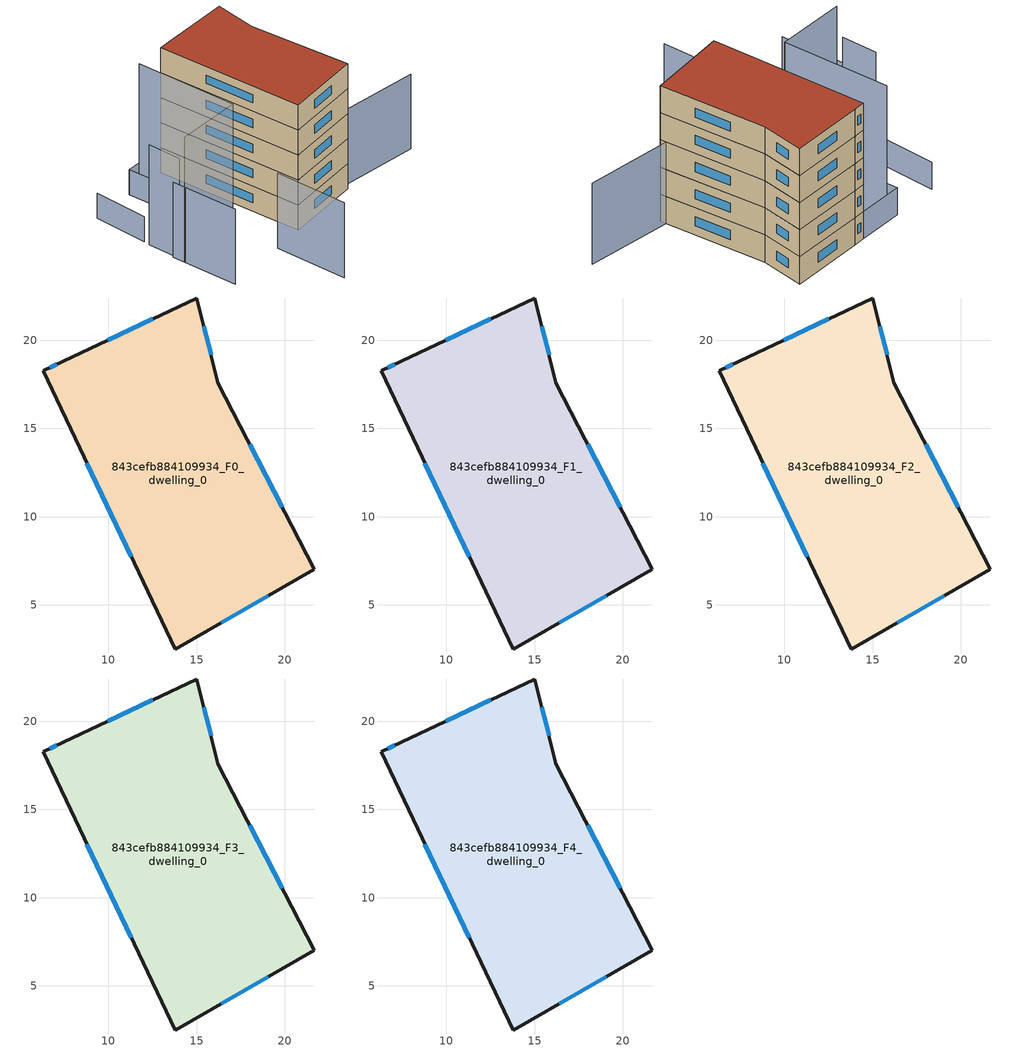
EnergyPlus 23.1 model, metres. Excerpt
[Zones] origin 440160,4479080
843cefb884109934_F0_dwelling_0
 floor ground (EU_floor_Construction): 15.03,22.4 16.22,17.6 21.68,7.02 13.8,2.5 6.3,18.27 7.45,18.82 z0
 wall outside (EU_wall_Construction): 13.8,2.5 21.68,7.02 16.22,17.6 15.03,22.4 7.45,18.82 6.3,18.27 13.8,2.5 z0:3
 window (EU_Window_Construction): 16.41,4 19.07,5.53 / 8.79,13.04 11.31,7.73 / 7.07,18.64 6.68,18.45 / 12.51,21.21 9.96,20 / 15.82,19.19 15.42,20.81 / 19.87,10.53 18.03,14.1 z0.99:2.01
843cefb884109934_F1_dwelling_0
 floor to 843cefb884109934_F0_dwelling_0 (EU_floor_Construction): 15.02,22.4 16.22,17.6 21.68,7.02 13.8,2.5 6.3,18.27 7.45,18.82 z3
 wall outside (EU_wall_Construction): 13.8,2.5 21.68,7.02 16.22,17.6 15.03,22.4 7.45,18.82 6.3,18.27 13.8,2.5 z3:6
 window (EU_Window_Construction): 16.41,4 19.07,5.53 / 8.79,13.04 11.31,7.73 / 7.07,18.64 6.68,18.45 / 12.51,21.21 9.96,20 / 15.82,19.19 15.42,20.81 / 19.87,10.53 18.03,14.1 z3.99:5.01
843cefb884109934_F2_dwelling_0
 floor to 843cefb884109934_F1_dwelling_0 (EU_floor_Construction): 15.02,22.4 16.22,17.6 21.68,7.02 13.8,2.5 6.3,18.27 7.45,18.82 z6
 wall outside (EU_wall_Construction): 13.8,2.5 21.68,7.02 16.22,17.6 15.03,22.4 7.45,18.82 6.3,18.27 13.8,2.5 z6:9
 window (EU_Window_Construction): 16.41,4 19.07,5.53 / 8.79,13.04 11.31,7.73 / 7.07,18.64 6.68,18.45 / 12.51,21.21 9.96,20 / 15.82,19.19 15.42,20.81 / 19.87,10.53 18.03,14.1 z6.99:8.01
843cefb884109934_F3_dwelling_0
 floor to 843cefb884109934_F2_dwelling_0 (EU_floor_Construction): 15.02,22.4 16.22,17.6 21.68,7.02 13.8,2.5 6.3,18.27 7.45,18.82 z9
 wall outside (EU_wall_Construction): 13.8,2.5 21.68,7.02 16.22,17.6 15.03,22.4 7.45,18.82 6.3,18.27 13.8,2.5 z9:12
 window (EU_Window_Construction): 16.41,4 19.07,5.53 / 8.79,13.04 11.31,7.73 / 7.07,18.64 6.68,18.45 / 12.51,21.21 9.96,20 / 15.82,19.19 15.42,20.81 / 19.87,10.53 18.03,14.1 z9.99:11.01
843cefb884109934_F4_dwelling_0
 floor to 843cefb884109934_F3_dwelling_0 (EU_floor_Construction): 15.02,22.4 16.22,17.6 21.68,7.02 13.8,2.5 6.3,18.27 7.45,18.82 z12
 wall outside (EU_wall_Construction): 13.8,2.5 21.68,7.02 16.22,17.6 15.03,22.4 7.45,18.82 6.3,18.27 13.8,2.5 z12:15
 window (EU_Window_Construction): 16.41,4 19.07,5.53 / 8.79,13.04 11.31,7.73 / 7.07,18.64 6.68,18.45 / 12.51,21.21 9.96,20 / 15.82,19.19 15.42,20.81 / 19.87,10.53 18.03,14.1 z12.99:14.01
 roof outside (EU_roof_Construction): 21.68,7.02 16.22,17.6 15.03,22.4 7.45,18.82 6.3,18.27 13.8,2.5 z15
shading: 19.05,6.83 30.66,10.66 / 10.45,0.53 13.93,-7.35 / 0.35,3.86 3.66,-3.4 z0:9; -0.77,6.97 0.79,3.35 z0:12; 3.04,16.62 8.05,5.72 / 8.05,5.72 0.95,2.46 z0:15; -3.18,13.69 -0.96,7.66 / 6.3,18.27 10.17,10.11 / 10.17,10.11 5.53,7.91 / 5.53,7.91 1.66,16.07 / 1.66,16.07 6.3,18.27 z0:3
[Building]
EU S2 Campaign: North Axis=0; Terrain=City; Solar Distribution=FullExterior
[Site:Location]
Madrid: Latitude=40.5; Longitude=-3.5; Time Zone=1; Elevation=609
[SizingPeriod:WeatherFileDays]
AnnualSizingPeriod: Begin Month=1; Begin Day of Month=1; End Month=12; End Day of Month=31; Day of Week for Start Day=Monday; Use Weather File Daylight Saving Period=No; Use Weather File Rain and Snow Indicators=No
[MATERIAL]
EU_InternalMass_Material: Roughness=MediumRough; Thickness=0.1; Conductivity=1; Density=1800; Specific Heat=900; Thermal Absorptance=0.9; Solar Absorptance=0.7; Visible Absorptance=0.7
[MATERIAL:NOMASS] Roughness=MediumRough; Thermal Absorptance=0.9; Solar Absorptance=0.7; Visible Absorptance=0.7
Name | Thermal Resistance
EU_wall_NoMass | 0.609216
EU_roof_NoMass | 0.513268
EU_floor_NoMass | 0.568163
[WINDOWMATERIAL:SIMPLEGLAZINGSYSTEM]
EU_Window_SimpleGlazing: UFactor=5.50606; Solar Heat Gain Coefficient=0.85; Visible Transmittance=0.85
[CONSTRUCTION]
EU_wall_Construction: EU_wall_NoMass
EU_roof_Construction: EU_roof_NoMass
EU_floor_Construction: EU_floor_NoMass
EU_Window_Construction: EU_Window_SimpleGlazing
EU_InternalMass_Construction: EU_InternalMass_Material
[ZONE] Type=1; Multiplier=1; Ceiling Height=autocalculate; Volume=459.393; Floor Area=autocalculate; Part of Total Floor Area=Yes
843cefb884109934_F0_dwelling_0; 843cefb884109934_F1_dwelling_0; 843cefb884109934_F2_dwelling_0; 843cefb884109934_F3_dwelling_0; 843cefb884109934_F4_dwelling_0
[INTERNALMASS] Construction=EU_InternalMass_Construction; Surface Area=153.131
Name | Zone or ZoneList
843cefb884109934_F0_dwelling_0_EU_InternalMass | 843cefb884109934_F0_dwelling_0
843cefb884109934_F1_dwelling_0_EU_InternalMass | 843cefb884109934_F1_dwelling_0
843cefb884109934_F2_dwelling_0_EU_InternalMass | 843cefb884109934_F2_dwelling_0
843cefb884109934_F3_dwelling_0_EU_InternalMass | 843cefb884109934_F3_dwelling_0
843cefb884109934_F4_dwelling_0_EU_InternalMass | 843cefb884109934_F4_dwelling_0
[OTHEREQUIPMENT] Fuel Type=Electricity; Design Level Calculation Method=Watts/Area; Power per Zone Floor Area=1; Fraction Latent=0; Fraction Radiant=0; Fraction Lost=0; Carbon Dioxide Generation Rate=0; EndUse Subcategory=EU_Step8_InternalGains
Name | Zone or ZoneList or Space or SpaceList | Schedule
EU_Step8_InternalGain_843cefb884109934_F0_dwelling_0_f000 | 843cefb884109934_F0_dwelling_0 | EU_Step8_GainSchedule_843cefb884109934_F0_dwelling_0_f000
EU_Step8_InternalGain_843cefb884109934_F1_dwelling_0_f000 | 843cefb884109934_F1_dwelling_0 | EU_Step8_GainSchedule_843cefb884109934_F1_dwelling_0_f000
EU_Step8_InternalGain_843cefb884109934_F2_dwelling_0_f000 | 843cefb884109934_F2_dwelling_0 | EU_Step8_GainSchedule_843cefb884109934_F2_dwelling_0_f000
EU_Step8_InternalGain_843cefb884109934_F3_dwelling_0_f000 | 843cefb884109934_F3_dwelling_0 | EU_Step8_GainSchedule_843cefb884109934_F3_dwelling_0_f000
EU_Step8_InternalGain_843cefb884109934_F4_dwelling_0_f000 | 843cefb884109934_F4_dwelling_0 | EU_Step8_GainSchedule_843cefb884109934_F4_dwelling_0_f000
[ZONEVENTILATION:DESIGNFLOWRATE] Schedule=EU_AlwaysOn; Design Flow Rate Calculation Method=AirChanges/Hour; Air Changes per Hour=0.752966; Ventilation Type=Natural; Fan Pressure Rise=0; Fan Total Efficiency=1; Constant Term Coefficient=1; Temperature Term Coefficient=0; Velocity Term Coefficient=0; Velocity Squared Term Coefficient=0; Minimum Indoor Temperature=-100; Maximum Indoor Temperature=100; Delta Temperature=-100; Minimum Outdoor Temperature=-100; Maximum Outdoor Temperature=100; Maximum Wind Speed=40
Name | Zone or ZoneList or Space or SpaceList
EU_ConstantAir_843cefb884109934_F0_dwelling_0 | 843cefb884109934_F0_dwelling_0
EU_ConstantAir_843cefb884109934_F1_dwelling_0 | 843cefb884109934_F1_dwelling_0
EU_ConstantAir_843cefb884109934_F2_dwelling_0 | 843cefb884109934_F2_dwelling_0
EU_ConstantAir_843cefb884109934_F3_dwelling_0 | 843cefb884109934_F3_dwelling_0
EU_ConstantAir_843cefb884109934_F4_dwelling_0 | 843cefb884109934_F4_dwelling_0
[HVACTEMPLATE:THERMOSTAT] Constant Heating Setpoint=20; Constant Cooling Setpoint=50
EU_HeatOnly_843cefb884109934_F0_dwelling_0; EU_HeatOnly_843cefb884109934_F1_dwelling_0; EU_HeatOnly_843cefb884109934_F2_dwelling_0; EU_HeatOnly_843cefb884109934_F3_dwelling_0; EU_HeatOnly_843cefb884109934_F4_dwelling_0
[HVACTEMPLATE:ZONE:IDEALLOADSAIRSYSTEM] System Availability Schedule=EU_AlwaysOn; Maximum Heating Supply Air Temperature=50; Minimum Cooling Supply Air Temperature=13; Maximum Heating Supply Air Humidity Ratio=0.0156; Minimum Cooling Supply Air Humidity Ratio=0.0077; Heating Limit=NoLimit; Cooling Limit=NoLimit; Heating Availability Schedule=EU_AlwaysOn; Cooling Availability Schedule=EU_CoolingOff; Dehumidification Control Type=ConstantSensibleHeatRatio; Cooling Sensible Heat Ratio=0.7; Dehumidification Setpoint=60; Humidification Control Type=None; Humidification Setpoint=30; Outdoor Air Method=None; Outdoor Air Flow Rate per Person=0.00944; Outdoor Air Flow Rate per Zone Floor Area=0; Outdoor Air Flow Rate per Zone=0; Demand Controlled Ventilation Type=None; Outdoor Air Economizer Type=NoEconomizer; Heat Recovery Type=None; Sensible Heat Recovery Effectiveness=0.7; Latent Heat Recovery Effectiveness=0.65
Name | Template Thermostat
843cefb884109934_F0_dwelling_0 | EU_HeatOnly_843cefb884109934_F0_dwelling_0
843cefb884109934_F1_dwelling_0 | EU_HeatOnly_843cefb884109934_F1_dwelling_0
843cefb884109934_F2_dwelling_0 | EU_HeatOnly_843cefb884109934_F2_dwelling_0
843cefb884109934_F3_dwelling_0 | EU_HeatOnly_843cefb884109934_F3_dwelling_0
843cefb884109934_F4_dwelling_0 | EU_HeatOnly_843cefb884109934_F4_dwelling_0
[SIZING:ZONE] Zone Cooling Design Supply Air Temperature Input Method=SupplyAirTemperature; Zone Cooling Design Supply Air Temperature=13; Zone Heating Design Supply Air Temperature Input Method=SupplyAirTemperature; Zone Heating Design Supply Air Temperature=50; Zone Cooling Design Supply Air Humidity Ratio=0.008; Zone Heating Design Supply Air Humidity Ratio=0.008; Cooling Design Air Flow Method=DesignDay; Cooling Design Air Flow Rate=0; Cooling Minimum Air Flow per Zone Floor Area=0.000762; Cooling Minimum Air Flow=0; Cooling Minimum Air Flow Fraction=0.2; Heating Design Air Flow Method=DesignDay; Heating Design Air Flow Rate=0; Heating Maximum Air Flow per Zone Floor Area=0.002032; Heating Maximum Air Flow=0.141576; Heating Maximum Air Flow Fraction=0.3; Account for Dedicated Outdoor Air System=No; Dedicated Outdoor Air System Control Strategy=NeutralSupplyAir; Dedicated Outdoor Air Low Setpoint Temperature for Design=autosize; Dedicated Outdoor Air High Setpoint Temperature for Design=autosize; Zone Load Sizing Method=Sensible Load Only No Latent Load; Zone Latent Cooling Design Supply Air Humidity Ratio Input Method=HumidityRatioDifference; Zone Cooling Design Supply Air Humidity Ratio Difference=0.005; Zone Latent Heating Design Supply Air Humidity Ratio Input Method=HumidityRatioDifference; Zone Humidification Design Supply Air Humidity Ratio Difference=0.005
843cefb884109934_F0_dwelling_0; 843cefb884109934_F1_dwelling_0; 843cefb884109934_F2_dwelling_0; 843cefb884109934_F3_dwelling_0; 843cefb884109934_F4_dwelling_0
[SCHEDULE:CONSTANT]
Name | Hourly Value
EU_AlwaysOn | 1
EU_CoolingOff | 0
[SCHEDULE:FILE] Column Number=1; Rows to Skip at Top=0; Number of Hours of Data=8760; Column Separator=Comma; Interpolate to Timestep=No; Minutes per Item=60; Adjust Schedule for Daylight Savings=Yes
Name | File
EU_Step8_GainSchedule_843cefb884109934_F0_dwelling_0_f000 | ../../schedules/843cefb884109934/843cefb884109934_F0_dwelling_0_f000_gain.csv
EU_Step8_GainSchedule_843cefb884109934_F1_dwelling_0_f000 | ../../schedules/843cefb884109934/843cefb884109934_F1_dwelling_0_f000_gain.csv
EU_Step8_GainSchedule_843cefb884109934_F2_dwelling_0_f000 | ../../schedules/843cefb884109934/843cefb884109934_F2_dwelling_0_f000_gain.csv
EU_Step8_GainSchedule_843cefb884109934_F3_dwelling_0_f000 | ../../schedules/843cefb884109934/843cefb884109934_F3_dwelling_0_f000_gain.csv
EU_Step8_GainSchedule_843cefb884109934_F4_dwelling_0_f000 | ../../schedules/843cefb884109934/843cefb884109934_F4_dwelling_0_f000_gain.csv
